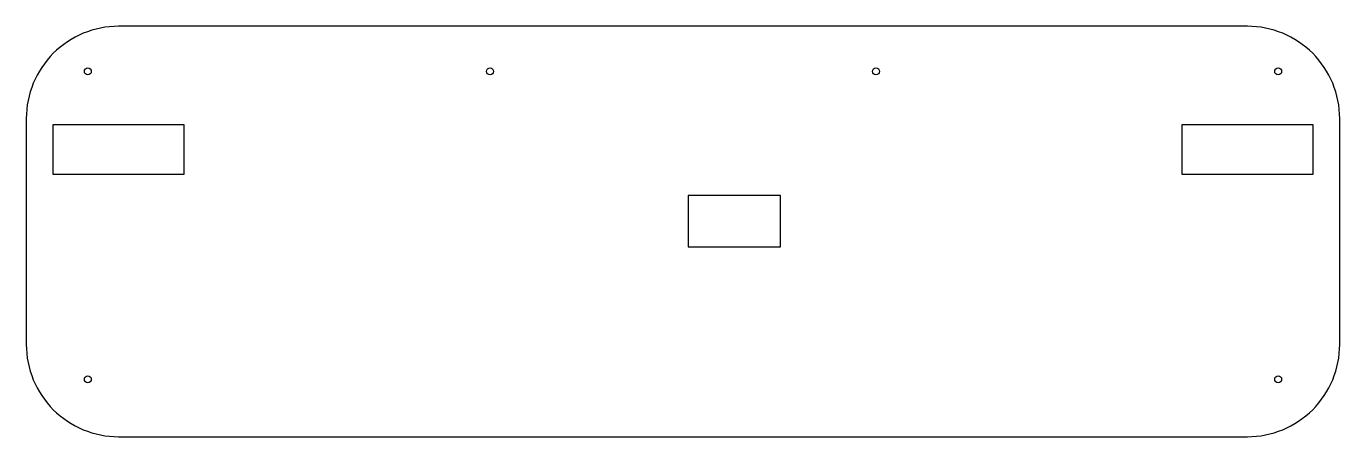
# Model space of a CAD drawing. Header units: millimetres. Extents: x 0 to 640, y 0 to 200.
import ezdxf

# ---------------------------------------------------------------- set-up
doc = ezdxf.new("R2010")
doc.units = ezdxf.units.MM
doc.layers.add('CUT_INNER', color=1, linetype='Continuous')
doc.layers.add('CUT_OUTER', color=7, linetype='Continuous')

msp = doc.modelspace()

# ---------------------------------------------------------------- linework, layer by layer
at = {"layer": 'CUT_INNER'}
for points in [[(13, 128), (77, 128), (77, 152), (13, 152)], [(563, 128), (627, 128), (627, 152), (563, 152)], [(322.5, 92.5), (367.5, 92.5), (367.5, 117.5), (322.5, 117.5)]]:
    msp.add_lwpolyline(points, close=True, dxfattribs=at)
for centre in [(30, 178), (226, 178), (414, 178), (610, 178), (30, 28), (610, 28)]:
    msp.add_circle(centre, 1.7, dxfattribs=at)
at = {"layer": 'CUT_OUTER'}
msp.add_lwpolyline([(45, 0), (595, 0, 0.414214), (640, 45), (640, 155, 0.414214), (595, 200), (45, 200, 0.414214), (0, 155), (0, 45, 0.414214)], format="xyb", close=True, dxfattribs=at)

doc.saveas('drawing.dxf')
